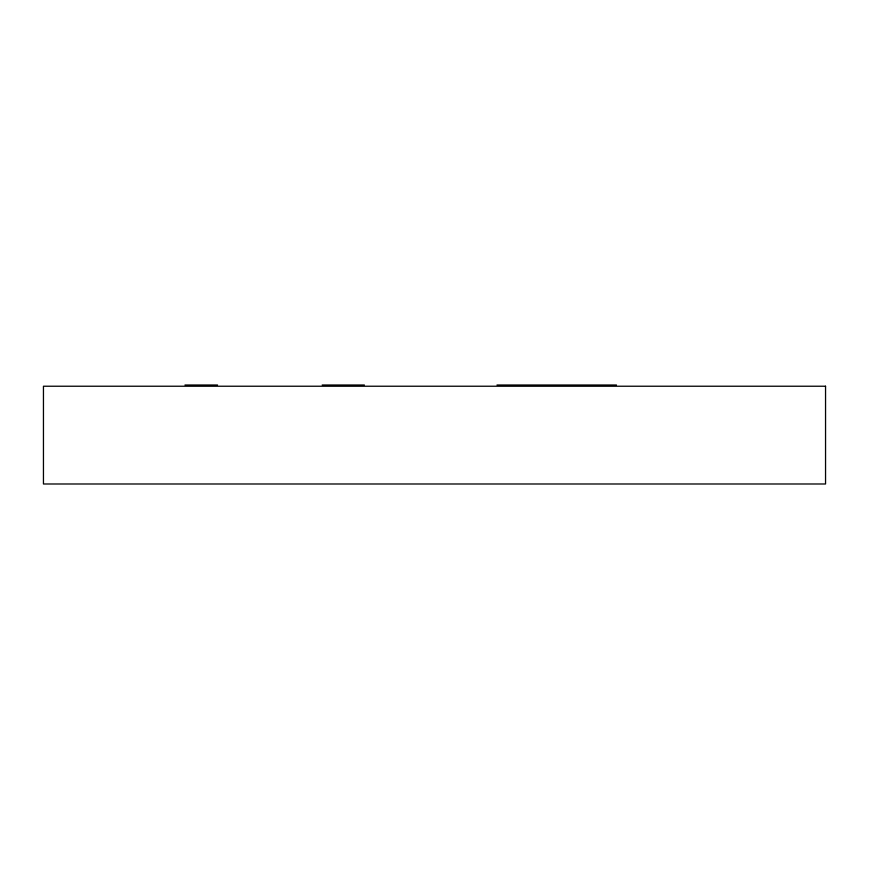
<?xml version="1.0" encoding="UTF-8"?>
<svg xmlns="http://www.w3.org/2000/svg" width="869" height="869" viewBox="0 0 869 869"><rect width="100%" height="100%" fill="white"/><g stroke="black" fill="none" stroke-linecap="round" stroke-linejoin="round"><path stroke-width="1.3" d="M184.967 385.01L217.554 385.01M322.182 385.01L364.383 385.01M496.981 385.01L616.479 385.01M825.55 386.227L43.45 386.227L43.45 483.99L825.55 483.99L825.55 386.227"/></g></svg>
